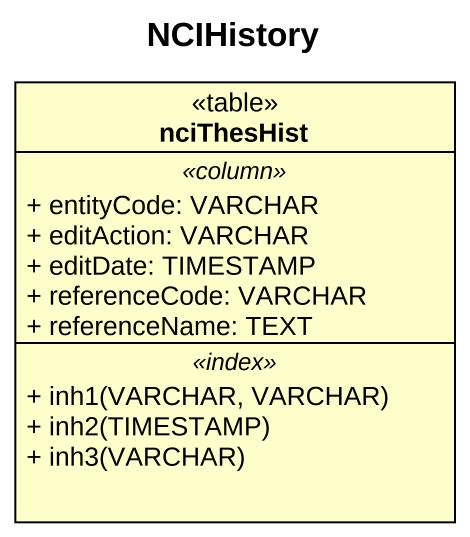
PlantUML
@startuml
title NCIHistory
hide circle
hide empty members
skinparam classAttributeIconSize 0
class nciThesHist <<table>> {
  .. <<column>> ..
  + entityCode: VARCHAR
  + editAction: VARCHAR
  + editDate: TIMESTAMP
  + referenceCode: VARCHAR
  + referenceName: TEXT
  .. <<index>> ..
  + inh1(VARCHAR, VARCHAR)
  + inh2(TIMESTAMP)
  + inh3(VARCHAR)
}
@enduml
